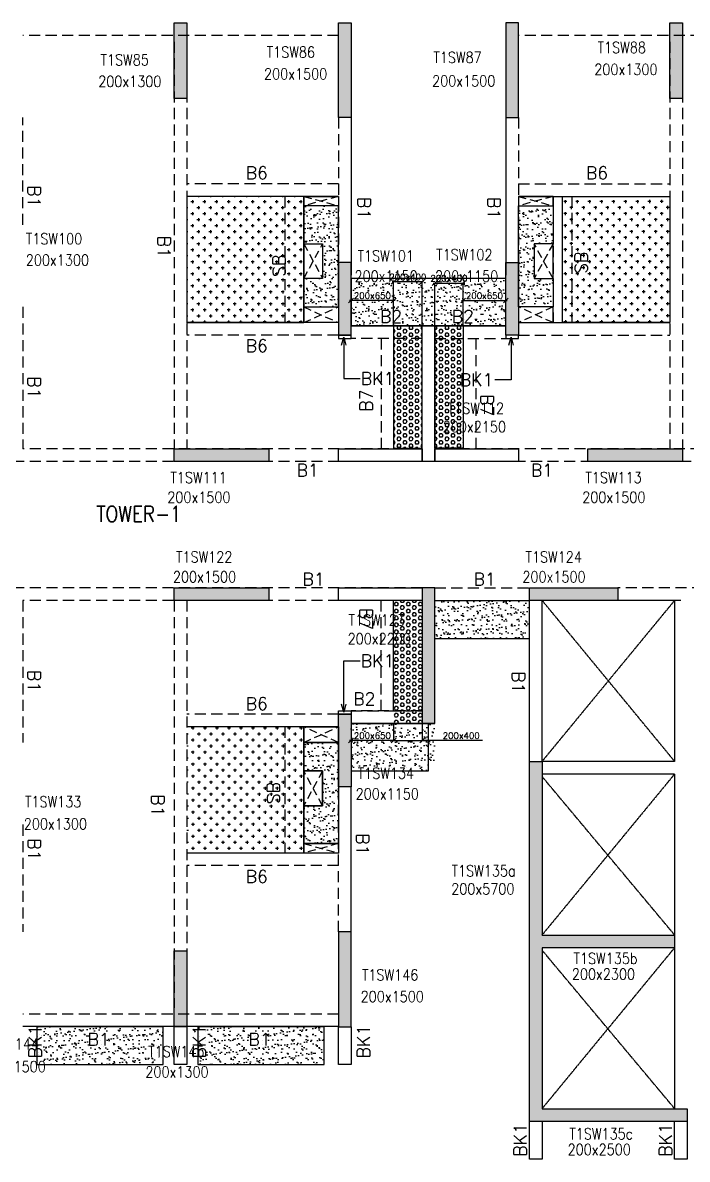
# Model space of a CAD drawing. Header units: millimetres. Extents: x 1078357 to 2594950, y -5122486 to -4636555.
# Drawn here: x 1987301 to 1997826, y -4671204 to -4653204 of the extents above; entities that cross this region are included whole.
import ezdxf

# ---------------------------------------------------------------- set-up
doc = ezdxf.new("R2010")
doc.units = ezdxf.units.MM
doc.header["$PDMODE"] = 35
for name, pattern in [('CONTINOUS', [0]), ('HIDDEN', [0.375, 0.25, -0.125]), ('New Retail block$0$CONTINOUS', [0])]:
    doc.linetypes.add(name, pattern=pattern)
doc.layers.get('0').update_dxf_attribs({"lineweight": 0})
doc.layers.get('Defpoints').update_dxf_attribs({"lineweight": 0})
for name, color, linetype, lineweight in [('A-_ANOTDIMA_D-', 6, 'Continuous', 13), ('COL. NO.', 30, 'Continuous', 25), ('COL. SIZE', 7, 'Continuous', 25), ('DIM', 9, 'Continuous', 25), ('HATCH', 8, 'Continuous', 30)]:
    doc.layers.add(name, color=color, linetype=linetype, lineweight=lineweight)
for name, color, linetype in [('B-200x325', 201, 'HIDDEN'), ('B-200x400', 44, 'HIDDEN'), ('DROP SLAB', 8, 'Continuous'), ('NON STR. RCC WALL', 6, 'Continuous'), ('S-BEAM', 3, 'HIDDEN'), ('S-BEAM NO.', 6, 'Continuous'), ('S-COLUMN', 1, 'Continuous'), ('S-CUTOUT', 8, 'HIDDEN'), ('S-SLAB-PROJECTION', 54, 'New Retail block$0$CONTINOUS'), ('SLAB FOLD', 8, 'Continuous'), ('TEXT', 7, 'Continuous')]:
    doc.layers.add(name, color=color, linetype=linetype)
doc.styles.add('Roman', font='romans')
doc.styles.add('ROMANS', font='romans.shx', dxfattribs={"width": 0.85})
doc.dimstyles.new('HARESH', dxfattribs={"dimtxt": 150, "dimasz": 75, "dimexe": 0, "dimexo": 0, "dimgap": 25, "dimtad": 1, "dimdec": 0, "dimdsep": 46, "dimtxsty": 'Roman', "dimblk": 'OBLIQUE', "dimcen": 225, "dimdle": 25, "dimclrd": 2, "dimclre": 2, "dimclrt": 7, "dimadec": 8, "dimazin": 1, "dimtfac": 1, "dimtdec": 0, "dimtmove": 0, "dimatfit": 0, "dimfxl": 1, "dimlwd": -1, "dimlwe": -1, "dimarcsym": 0})
pattern_1 = [(180.03079016, (-1335090.53, 9384502.61), (-95.1987999, -95.3011726), [47.625, -142.875]), (270.03079016, (-1335114.35, 9384526.41), (95.3011726, -95.1987999), [47.625, -142.875])]
pattern_2 = [(180, (1932026.365, -4471198.795), (-7e-15, -54.992613), [31.75, -63.5]), (300, (1932026.365, -4471198.795), (47.625, 27.496307), [31.75, -63.5]), (240, (1931994.615, -4471198.795), (47.625, -27.496307), [31.75, -63.5])]

# ---------------------------------------------------------------- blocks, each defined once
blk = doc.blocks.new('_Oblique')
at = {"color": 0, "linetype": 'ByBlock', "lineweight": -2}
blk.add_line((-0.5, -0.5), (0.5, 0.5), dxfattribs=at)
blk = doc.blocks.new('*D1365')
at = {"layer": 'Defpoints', "color": 0, "ltscale": 700, "transparency": 16777216}
for p in [(1993176, -4664304, 0), (1993626, -4664304, 0), (1993626, -4664570)]:
    blk.add_point(p, dxfattribs=at)
at = {"layer": 'DIM', "color": 2, "ltscale": 700, "transparency": 16777216}
for p, q in [((1993176, -4664304), (1993176, -4664570)), ((1993626, -4664304), (1993626, -4664570)), ((1993176, -4664570), (1993101, -4664570)), ((1993176, -4664570), (1993626, -4664570)), ((1993176, -4664570), (1993626, -4664570)), ((1993626, -4664570), (1993701, -4664570)), ((1994583, -4664570), (1993626, -4664570))]:
    blk.add_line(p, q, dxfattribs=at)
at = {"layer": 'DIM', "color": 2, "ltscale": 700, "transparency": 16777216, "xscale": 75, "yscale": 75, "zscale": 75}
blk.add_blockref('_Oblique', (1993176, -4664570), dxfattribs=at)
at = {"layer": 'DIM', "color": 2, "ltscale": 700, "transparency": 16777216, "xscale": 75, "yscale": 75, "zscale": 75, "rotation": 180}
blk.add_blockref('_Oblique', (1993626, -4664570), dxfattribs=at)
at = {"layer": 'DIM', "color": 7, "ltscale": 700, "transparency": 16777216, "insert": (1994246, -4664495), "char_height": 150, "attachment_point": 5, "style": 'Roman'}
blk.add_mtext('{\\H0.666667x;200x400}', dxfattribs=at)
blk = doc.blocks.new('*D1366')
at = {"layer": 'Defpoints', "color": 0, "ltscale": 700, "transparency": 16777216}
for p in [(1992501, -4664304, 0), (1993176, -4664304), (1992501, -4664570)]:
    blk.add_point(p, dxfattribs=at)
at = {"layer": 'DIM', "color": 2, "ltscale": 700, "transparency": 16777216}
for p, q in [((1992501, -4664304), (1992501, -4664570)), ((1993176, -4664304), (1993176, -4664570)), ((1993201, -4664570), (1992476, -4664570))]:
    blk.add_line(p, q, dxfattribs=at)
at = {"layer": 'DIM', "color": 2, "ltscale": 700, "transparency": 16777216, "xscale": 75, "yscale": 75, "zscale": 75, "rotation": 180}
blk.add_blockref('_Oblique', (1992501, -4664570), dxfattribs=at)
at = {"layer": 'DIM', "color": 2, "ltscale": 700, "transparency": 16777216, "xscale": 75, "yscale": 75, "zscale": 75}
blk.add_blockref('_Oblique', (1993176, -4664570), dxfattribs=at)
at = {"layer": 'DIM', "color": 7, "ltscale": 700, "transparency": 16777216, "insert": (1992839, -4664495), "char_height": 150, "attachment_point": 5, "style": 'Roman'}
blk.add_mtext('{\\H0.666667x;200x650}', dxfattribs=at)
blk = doc.blocks.new('*D1375')
at = {"layer": 'Defpoints', "color": 0, "ltscale": 700, "transparency": 16777216}
for p in [(1993176, -4657308), (1993176, -4658003, 0), (1993626, -4658003, 0)]:
    blk.add_point(p, dxfattribs=at)
at = {"layer": 'DIM', "color": 2, "ltscale": 700, "transparency": 16777216}
for p, q in [((1993651, -4657308), (1993151, -4657308)), ((1993176, -4658003), (1993176, -4657308)), ((1993626, -4658003), (1993626, -4657308))]:
    blk.add_line(p, q, dxfattribs=at)
at = {"layer": 'DIM', "color": 2, "ltscale": 700, "transparency": 16777216, "xscale": 75, "yscale": 75, "zscale": 75, "rotation": 180}
blk.add_blockref('_Oblique', (1993176, -4657308), dxfattribs=at)
at = {"layer": 'DIM', "color": 2, "ltscale": 700, "transparency": 16777216, "xscale": 75, "yscale": 75, "zscale": 75}
blk.add_blockref('_Oblique', (1993626, -4657308), dxfattribs=at)
at = {"layer": 'DIM', "color": 7, "ltscale": 700, "transparency": 16777216, "insert": (1993401, -4657233), "char_height": 150, "attachment_point": 5, "style": 'Roman'}
blk.add_mtext('{\\H0.666667x;200x400}', dxfattribs=at)
blk = doc.blocks.new('*D1376')
at = {"layer": 'Defpoints', "color": 0, "ltscale": 700, "transparency": 16777216}
for p in [(1992501, -4657601), (1992501, -4658003, 0), (1993176, -4658003, 0)]:
    blk.add_point(p, dxfattribs=at)
at = {"layer": 'DIM', "color": 2, "ltscale": 700, "transparency": 16777216}
for p, q in [((1993201, -4657601), (1992476, -4657601)), ((1992501, -4658003), (1992501, -4657601)), ((1993176, -4658003), (1993176, -4657601))]:
    blk.add_line(p, q, dxfattribs=at)
at = {"layer": 'DIM', "color": 2, "ltscale": 700, "transparency": 16777216, "xscale": 75, "yscale": 75, "zscale": 75, "rotation": 180}
blk.add_blockref('_Oblique', (1992501, -4657601), dxfattribs=at)
at = {"layer": 'DIM', "color": 2, "ltscale": 700, "transparency": 16777216, "xscale": 75, "yscale": 75, "zscale": 75}
blk.add_blockref('_Oblique', (1993176, -4657601), dxfattribs=at)
at = {"layer": 'DIM', "color": 7, "ltscale": 700, "transparency": 16777216, "insert": (1992839, -4657526), "char_height": 150, "attachment_point": 5, "style": 'Roman'}
blk.add_mtext('{\\H0.666667x;200x650}', dxfattribs=at)
blk = doc.blocks.new('*D1377')
at = {"layer": 'Defpoints', "color": 0, "ltscale": 700, "transparency": 16777216}
for p in [(1994276, -4657327), (1993826, -4658003, 0), (1994276, -4658003, 0)]:
    blk.add_point(p, dxfattribs=at)
at = {"layer": 'DIM', "color": 2, "ltscale": 700, "transparency": 16777216}
for p, q in [((1993801, -4657327), (1994301, -4657327)), ((1993826, -4658003), (1993826, -4657327)), ((1994276, -4658003), (1994276, -4657327))]:
    blk.add_line(p, q, dxfattribs=at)
at = {"layer": 'DIM', "color": 2, "ltscale": 700, "transparency": 16777216, "xscale": 75, "yscale": 75, "zscale": 75, "rotation": 180}
blk.add_blockref('_Oblique', (1993826, -4657327), dxfattribs=at)
at = {"layer": 'DIM', "color": 2, "ltscale": 700, "transparency": 16777216, "xscale": 75, "yscale": 75, "zscale": 75}
blk.add_blockref('_Oblique', (1994276, -4657327), dxfattribs=at)
at = {"layer": 'DIM', "color": 7, "ltscale": 700, "transparency": 16777216, "insert": (1994051, -4657252), "char_height": 150, "attachment_point": 5, "style": 'Roman'}
blk.add_mtext('{\\H0.666667x;200x400}', dxfattribs=at)
blk = doc.blocks.new('*D1378')
at = {"layer": 'Defpoints', "color": 0, "ltscale": 700, "transparency": 16777216}
for p in [(1994951, -4657603), (1994276, -4658003, 0), (1994951, -4658003, 0)]:
    blk.add_point(p, dxfattribs=at)
at = {"layer": 'DIM', "color": 2, "ltscale": 700, "transparency": 16777216}
for p, q in [((1994251, -4657603), (1994976, -4657603)), ((1994276, -4658003), (1994276, -4657603)), ((1994951, -4658003), (1994951, -4657603))]:
    blk.add_line(p, q, dxfattribs=at)
at = {"layer": 'DIM', "color": 2, "ltscale": 700, "transparency": 16777216, "xscale": 75, "yscale": 75, "zscale": 75, "rotation": 180}
blk.add_blockref('_Oblique', (1994276, -4657603), dxfattribs=at)
at = {"layer": 'DIM', "color": 2, "ltscale": 700, "transparency": 16777216, "xscale": 75, "yscale": 75, "zscale": 75}
blk.add_blockref('_Oblique', (1994951, -4657603), dxfattribs=at)
at = {"layer": 'DIM', "color": 7, "ltscale": 700, "transparency": 16777216, "insert": (1994614, -4657528), "char_height": 150, "attachment_point": 5, "style": 'Roman'}
blk.add_mtext('{\\H0.666667x;200x650}', dxfattribs=at)
blk = doc.blocks.new('G$CD63B60BD')
at = {"layer": 'COL. NO.', "linetype": 'Continuous', "style": 'ROMANS', "width": 0.85}
for s, p in [('T1SW86', (61839, 15347, -320)), ('T1SW88', (67080, 15420, -320)), ('T1SW85', (59208, 15224, -320)), ('T1SW87', (64479, 15264, -320)), ('T1SW100', (58025, 12391, -320)), ('T1SW101', (63279, 12120, -320)), ('T1SW102', (64523, 12138, -320)), ('T1SW112', (64706, 9707, -320)), ('T1SW111', (60314, 8609, -320)), ('T1SW113', (66886, 8609, -320)), ('T1SW122', (60403, 7351, -320)), ('T1SW124', (65938, 7351, -320)), ('T1SW123', (63135, 6352, -320)), ('T1SW134', (63281, 3927, -320)), ('T1SW133', (58011, 3475, -320)), ('T1SW135a', (64768, 2381, -641)), ('T1SW135b', (66699, 993, -320)), ('T1SW146', (63348, 733, -320)), ('T1SW144', (57341, -360, -320)), ('T1SW145', (59962, -482, -320)), ('T1SW135c', (66632, -1785, -320))]:
    blk.add_text(s, height=175, dxfattribs=at).set_placement(p)
at = {"layer": 'COL. SIZE', "linetype": 'Continuous', "style": 'ROMANS', "width": 0.85}
for s, p in [('200x1500', (61797, 15001, -320)), ('200x1300', (67028, 15074, -320)), ('200x1300', (59171, 14883, -320)), ('200x1500', (64459, 14890, -320)), ('200x1300', (58024, 12054, -320)), ('200x1150', (63230, 11799, -320)), ('200x1150', (64505, 11799, -320)), ('200x2150', (64628, 9413, -320)), ('200x1500', (60265, 8296, -320)), ('200x1500', (66837, 8296, -320)), ('200x1500', (60354, 7037, -320)), ('200x1500', (65889, 7037, -320)), ('200x2200', (63121, 6056, -320)), ('200x1150', (63248, 3599, -320)), ('200x1300', (57992, 3123, -320)), ('200x5700', (64762, 2093, -641)), ('200x2300', (66672, 745, -320)), ('200x1500', (63327, 388, -320)), ('200x1500', (57340, -720, -320)), ('200x1300', (59918, -804, -320)), ('200x2500', (66605, -2033, -320))]:
    blk.add_text(s, height=175, dxfattribs=at).set_placement(p)

msp = doc.modelspace()

# ---------------------------------------------------------------- hatches: boundary and pattern name
at = {"layer": 'DROP SLAB'}
h = msp.add_hatch(dxfattribs=at)
h.set_pattern_fill('CROSS', color=8, scale=15, angle=0.03079)
h.set_pattern_definition(pattern_1)
h.paths.add_polyline_path([(1991750.9, -4655954), (1989901.2, -4655954.2), (1989901.2, -4657954.1), (1991750.9, -4657953.9)])
h = msp.add_hatch(dxfattribs=at)
h.set_pattern_fill('CROSS', color=8, scale=15, angle=179.96921)
h.set_pattern_definition(pattern_1)
h.paths.add_polyline_path([(1995851.2, -4655954.1), (1997551.2, -4655954.1), (1997551.2, -4657953.9), (1995851.2, -4657953.9)])
h = msp.add_hatch(dxfattribs=at)
h.set_pattern_fill('CROSS', color=8, scale=15, angle=0.03079)
h.set_pattern_definition([(180.03079016, (-3529539.96, 18752540.985), (-95.19879988, -95.3011726), [47.625, -142.875]), (270.03079016, (-3529563.78, 18752564.78), (95.3011726, -95.19879988), [47.625, -142.875])])
h.paths.add_polyline_path([(1991751.6, -4664353.9), (1989901.2, -4664353.8), (1989901.2, -4666353.6), (1991751.6, -4666353.7)])
at = {"layer": 'HATCH'}
h = msp.add_hatch(dxfattribs=at)
h.set_pattern_fill('AR-SAND', color=8, scale=3, angle=0.02985)
h.set_pattern_definition([(37.47015413, (-3039732.39, 18702404.82), (-4.72361136, 146.8264517), [0, -115.824, 0, -129.54, 0, -123.825]), (7.4701541, (-3039732.4, 18702404.82), (134.9689868, 214.9772528), [0, -62.484, 0, -104.394, 0, -40.005]), (327.4701541, (-3039826.12, 18702404.87), (237.2979035, 0.3075449), [0, -38.1, 0, -137.16, 0, -179.07]), (317.4701541, (-3039826.12, 18702404.87), (229.1017424, 66.759465), [0, -19.05, 0, -89.916, 0, -102.87])])
h.paths.add_polyline_path([(1992300.6, -4656103.8), (1991750.6, -4656103.8), (1991750.6, -4656703.8), (1992050.6, -4656703.8), (1992050.6, -4657253.8), (1991750.6, -4657253.7), (1991750.6, -4657703.8), (1992300.6, -4657703.8)])
h = msp.add_hatch(dxfattribs=at)
h.set_pattern_fill('AR-SAND', color=8, scale=3, angle=179.97015)
h.set_pattern_definition([(37.47015413, (-3039731.62, 18702404.75), (-4.72361136, 146.8264517), [0, -115.824, 0, -129.54, 0, -123.825]), (7.4701541, (-3039731.62, 18702404.75), (134.9689868, 214.9772528), [0, -62.484, 0, -104.394, 0, -40.005]), (327.4701541, (-3039825.35, 18702404.8), (237.2979035, 0.3075449), [0, -38.1, 0, -137.16, 0, -179.07]), (317.4701541, (-3039825.35, 18702404.8), (229.1017424, 66.759465), [0, -19.05, 0, -89.916, 0, -102.87])])
h.paths.add_polyline_path([(1995151.3, -4656103.9), (1995701.3, -4656103.9), (1995701.3, -4656703.9), (1995401.4, -4656703.9), (1995401.4, -4657253.9), (1995701.3, -4657253.8), (1995701.3, -4657703.9), (1995151.4, -4657703.9)])
h = msp.add_hatch(dxfattribs=at)
h.set_pattern_fill('AR-SAND', color=8, scale=3, angle=179.97015)
h.set_pattern_definition([(37.4701541, (-2055406.74, 14018385.65), (-4.72361136, 146.8264517), [0, -115.824, 0, -129.54, 0, -123.825]), (7.4701541, (-2055406.74, 14018385.65), (134.9689868, 214.9772528), [0, -62.484, 0, -104.394, 0, -40.005]), (327.4701541, (-2055500.47, 14018385.7), (237.2979035, 0.3075449), [0, -38.1, 0, -137.16, 0, -179.07]), (317.4701541, (-2055500.47, 14018385.7), (229.1017424, 66.759465), [0, -19.05, 0, -89.916, 0, -102.87])])
h.paths.add_polyline_path([(1994951.5, -4657253.8), (1992501.5, -4657253.8), (1992501.5, -4658003.8), (1994951.5, -4658003.8)])
h = msp.add_hatch(dxfattribs=at)
h.set_pattern_fill('AR-SAND', color=8, scale=3, angle=179.97015)
h.set_pattern_definition([(37.4701541, (-2055406.83, 14018385.65), (-4.72361136, 146.8264517), [0, -115.824, 0, -129.54, 0, -123.825]), (7.4701541, (-2055406.83, 14018385.65), (134.9689868, 214.9772528), [0, -62.484, 0, -104.394, 0, -40.005]), (327.4701541, (-2055500.55, 14018385.7), (237.2979035, 0.3075449), [0, -38.1, 0, -137.16, 0, -179.07]), (317.4701541, (-2055500.55, 14018385.7), (229.1017424, 66.759465), [0, -19.05, 0, -89.916, 0, -102.87])])
h.paths.add_polyline_path([(1994951.4, -4657403.8), (1992501.4, -4657403.8), (1992501.4, -4658003.8), (1994951.4, -4658003.8)])
at = {"layer": 'HATCH', "ltscale": 1000}
h = msp.add_hatch(dxfattribs=at)
h.set_pattern_fill('HEX', color=8, scale=10, angle=180)
h.set_pattern_definition(pattern_2)
h.paths.add_polyline_path([(1993626.4, -4659943.2), (1993176.4, -4659943.2), (1993176.4, -4658003.8), (1993626.4, -4658003.8)])
h = msp.add_hatch(dxfattribs=at)
h.set_pattern_fill('HEX', color=8, scale=10, angle=180)
h.set_pattern_definition(pattern_2)
h.paths.add_polyline_path([(1993826.7, -4659943.2), (1994276.7, -4659943.2), (1994276.7, -4658003.8), (1993826.7, -4658003.8)])
h = msp.add_hatch(dxfattribs=at)
h.set_pattern_fill('HEX', color=8, scale=10, angle=180)
h.set_pattern_definition([(180, (834801.65, 212820.39), (-7e-15, -54.99261315), [31.75, -63.5]), (300, (834801.65, 212820.39), (47.625, 27.4963066), [31.75, -63.5]), (240, (834769.9, 212820.39), (47.625, -27.4963066), [31.75, -63.5])])
h.paths.add_polyline_path([(1993626.4, -4664303.8), (1993176.4, -4664303.8), (1993176.4, -4662353.9), (1993626.4, -4662353.9)])
at = {"layer": 'HATCH'}
h = msp.add_hatch(dxfattribs=at)
h.set_pattern_fill('AR-SAND', color=8, scale=3, angle=179.97015)
h.set_pattern_definition([(37.4701541, (-2048356.82, 14020335.54), (-4.72361136, 146.8264517), [0, -115.824, 0, -129.54, 0, -123.825]), (7.4701541, (-2048356.82, 14020335.54), (134.9689868, 214.9772528), [0, -62.484, 0, -104.394, 0, -40.005]), (327.4701541, (-2048450.55, 14020335.59), (237.2979035, 0.3075449), [0, -38.1, 0, -137.16, 0, -179.07]), (317.4701541, (-2048450.55, 14020335.59), (229.1017424, 66.759465), [0, -19.05, 0, -89.916, 0, -102.87])])
h.paths.add_polyline_path([(1995326.4, -4662353.7), (1993826.4, -4662353.7), (1993826.4, -4662953.9), (1995326.4, -4662953.9)])
h = msp.add_hatch(dxfattribs=at)
h.set_pattern_fill('AR-SAND', color=8, scale=3, angle=179.97015)
h.set_pattern_definition([(37.4701541, (-2060706.83, 14018385.62), (-4.72361136, 146.8264517), [0, -115.824, 0, -129.54, 0, -123.825]), (7.4701541, (-2060706.83, 14018385.62), (134.9689868, 214.9772528), [0, -62.484, 0, -104.394, 0, -40.005]), (327.4701541, (-2060800.56, 14018385.67), (237.2979035, 0.3075449), [0, -38.1, 0, -137.16, 0, -179.07]), (317.4701541, (-2060800.56, 14018385.67), (229.1017424, 66.759465), [0, -19.05, 0, -89.916, 0, -102.87])])
h.paths.add_polyline_path([(1993826.4, -4664303.8), (1992501.4, -4664303.8), (1992501.4, -4664903.8), (1993826.4, -4664903.8)])
h = msp.add_hatch(dxfattribs=at)
h.set_pattern_fill('AR-SAND', color=8, scale=3, angle=179.97015)
h.set_pattern_definition([(37.4701541, (-2060706.74, 14018385.62), (-4.72361136, 146.8264517), [0, -115.824, 0, -129.54, 0, -123.825]), (7.4701541, (-2060706.74, 14018385.62), (134.9689868, 214.9772528), [0, -62.484, 0, -104.394, 0, -40.005]), (327.4701541, (-2060800.47, 14018385.67), (237.2979035, 0.3075449), [0, -38.1, 0, -137.16, 0, -179.07]), (317.4701541, (-2060800.47, 14018385.67), (229.1017424, 66.759465), [0, -19.05, 0, -89.916, 0, -102.87])])
h.paths.add_polyline_path([(1993726.2, -4664303.8), (1992501.5, -4664303.8), (1992501.5, -4665053.8), (1993726.2, -4665053.8)])
h = msp.add_hatch(dxfattribs=at)
h.set_pattern_fill('AR-SAND', color=8, scale=3, angle=359.97015)
h.set_pattern_definition([(37.47015413, (-3030081.6, 18702404.77), (-4.72361136, 146.8264517), [0, -115.824, 0, -129.54, 0, -123.825]), (7.4701541, (-3030081.6, 18702404.77), (134.9689868, 214.9772528), [0, -62.484, 0, -104.394, 0, -40.005]), (327.4701541, (-3030175.33, 18702404.82), (237.2979035, 0.3075449), [0, -38.1, 0, -137.16, 0, -179.07]), (317.4701541, (-3030175.33, 18702404.82), (229.1017424, 66.759465), [0, -19.05, 0, -89.916, 0, -102.87])])
h.paths.add_polyline_path([(1992301.6, -4666203.8), (1991751.6, -4666203.8), (1991751.6, -4665603.8), (1992051.5, -4665603.8), (1992051.5, -4665053.8), (1991751.6, -4665053.9), (1991751.6, -4664603.8), (1992301.5, -4664603.8)])
h = msp.add_hatch(dxfattribs=at)
h.set_pattern_fill('AR-SAND', color=8, scale=3, angle=179.97015)
h.set_pattern_definition([(37.47015413, (-3143556.55, 18702404.81), (-4.72361136, 146.8264517), [0, -115.824, 0, -129.54, 0, -123.825]), (7.4701541, (-3143556.55, 18702404.8), (134.9689868, 214.9772528), [0, -62.484, 0, -104.394, 0, -40.005]), (327.4701541, (-3143650.27, 18702404.86), (237.2979035, 0.3075449), [0, -38.1, 0, -137.16, 0, -179.07]), (317.4701541, (-3143650.27, 18702404.86), (229.1017424, 66.759465), [0, -19.05, 0, -89.916, 0, -102.87])])
h.paths.add_polyline_path([(1989526.4, -4669103.8), (1987526.4, -4669103.8), (1987526.4, -4669703.8), (1989526.4, -4669703.8)])
h = msp.add_hatch(dxfattribs=at)
h.set_pattern_fill('AR-SAND', color=8, scale=3, angle=179.97015)
h.set_pattern_definition([(37.47015413, (-3146106.55, 18702404.81), (-4.72361136, 146.8264517), [0, -115.824, 0, -129.54, 0, -123.825]), (7.4701541, (-3146106.55, 18702404.8), (134.9689868, 214.9772528), [0, -62.484, 0, -104.394, 0, -40.005]), (327.4701541, (-3146200.27, 18702404.86), (237.2979035, 0.3075449), [0, -38.1, 0, -137.16, 0, -179.07]), (317.4701541, (-3146200.27, 18702404.86), (229.1017424, 66.759465), [0, -19.05, 0, -89.916, 0, -102.87])])
h.paths.add_polyline_path([(1992076.4, -4669103.8), (1990076.4, -4669103.8), (1990076.4, -4669703.8), (1992076.4, -4669703.8)])
at = {"layer": 'S-COLUMN', "lineweight": 25}
h = msp.add_hatch(color=1, dxfattribs=at)
h.dxf.hatch_style = 1
h.paths.add_polyline_path([(1989701.2, -4654403.9), (1989901.2, -4654403.9), (1989901.2, -4653203.9), (1989701.2, -4653203.9)])
at = {"layer": 'S-COLUMN', "lineweight": 25, "extrusion": (-1.00316e-06, 2.11765e-11, 1)}
h = msp.add_hatch(color=1, dxfattribs=at)
h.dxf.hatch_style = 1
h.paths.add_polyline_path([(1992301.2, -4653203.9), (1992501.2, -4653203.9), (1992501.2, -4654703.8), (1992301.2, -4654703.8)])
at = {"layer": 'S-COLUMN', "lineweight": 25, "extrusion": (1.00316e-06, 1.91639e-11, 1)}
h = msp.add_hatch(color=1, dxfattribs=at)
h.dxf.hatch_style = 1
h.paths.add_polyline_path([(1995151.2, -4653203.9), (1994951.2, -4653203.9), (1994951.2, -4654703.8), (1995151.2, -4654703.8)])
at = {"layer": 'S-COLUMN', "lineweight": 25}
h = msp.add_hatch(color=1, dxfattribs=at)
h.dxf.hatch_style = 1
h.paths.add_polyline_path([(1997551.2, -4654403.9), (1997751.2, -4654403.9), (1997751.2, -4653203.9), (1997551.2, -4653203.9)])
at = {"layer": 'S-COLUMN', "lineweight": 25, "extrusion": (-1.00316e-06, 2.11765e-11, 1)}
h = msp.add_hatch(color=1, dxfattribs=at)
h.dxf.hatch_style = 1
h.paths.add_polyline_path([(1992301.2, -4658153.9), (1992501.2, -4658153.9), (1992501.2, -4657003.8), (1992301.2, -4657003.8)])
at = {"layer": 'S-COLUMN', "lineweight": 25, "extrusion": (1.00316e-06, 1.91639e-11, 1)}
h = msp.add_hatch(color=1, dxfattribs=at)
h.dxf.hatch_style = 1
h.paths.add_polyline_path([(1995151.2, -4658153.9), (1994951.2, -4658153.9), (1994951.2, -4657003.8), (1995151.2, -4657003.8)])
at = {"layer": 'S-COLUMN', "lineweight": 25}
h = msp.add_hatch(color=1, dxfattribs=at)
h.dxf.hatch_style = 1
h.paths.add_polyline_path([(1989701.2, -4659953.8), (1991201.2, -4659953.8), (1991201.2, -4660153.8), (1989701.2, -4660153.8)])
h = msp.add_hatch(color=1, dxfattribs=at)
h.dxf.hatch_style = 1
h.paths.add_polyline_path([(1996251.2, -4659953.8), (1997751.2, -4659953.8), (1997751.2, -4660153.8), (1996251.2, -4660153.8)])
h = msp.add_hatch(color=1, dxfattribs=at)
h.dxf.hatch_style = 1
h.paths.add_polyline_path([(1989701.2, -4662153.8), (1991201.2, -4662153.8), (1991201.2, -4662353.8), (1989701.2, -4662353.8)])
h = msp.add_hatch(color=1, dxfattribs=at)
h.dxf.hatch_style = 1
h.paths.add_polyline_path([(1993626.2, -4664303.9), (1993826.2, -4664303.9), (1993826.2, -4662153.9), (1993626.2, -4662153.9)])
h = msp.add_hatch(color=1, dxfattribs=at)
h.dxf.hatch_style = 1
h.paths.add_polyline_path([(1996726.2, -4662153.9), (1996726.2, -4662353.9), (1995326.2, -4662353.9), (1995326.2, -4662153.9)])
at = {"layer": 'S-COLUMN', "lineweight": 25, "extrusion": (-1.00316e-06, -1.91639e-11, 1)}
h = msp.add_hatch(color=1, dxfattribs=at)
h.dxf.hatch_style = 1
h.paths.add_polyline_path([(1992301.2, -4664153.9), (1992501.2, -4664153.9), (1992501.2, -4665303.9), (1992301.2, -4665303.9)])
at = {"layer": 'S-COLUMN', "lineweight": 25}
h = msp.add_hatch(color=1, dxfattribs=at)
h.dxf.hatch_style = 1
h.paths.add_polyline_path([(1997626.2, -4667653.9), (1997626.2, -4667853.9), (1995526.2, -4667853.9), (1995526.2, -4670403.9), (1997826.2, -4670403.9), (1997826.2, -4670603.9), (1995326.2, -4670603.9), (1995326.2, -4664903.9), (1995526.2, -4664903.9), (1995526.2, -4667653.9)])
at = {"layer": 'S-COLUMN', "lineweight": 25, "extrusion": (-1.00316e-06, -1.91639e-11, 1)}
h = msp.add_hatch(color=1, dxfattribs=at)
h.dxf.hatch_style = 1
h.paths.add_polyline_path([(1992301.2, -4669103.9), (1992501.2, -4669103.9), (1992501.2, -4667603.8), (1992301.2, -4667603.8)])
at = {"layer": 'S-COLUMN', "lineweight": 25}
h = msp.add_hatch(color=1, dxfattribs=at)
h.dxf.hatch_style = 1
h.paths.add_polyline_path([(1989901.2, -4667903.8), (1989901.2, -4669103.9), (1989701.2, -4669103.9), (1989701.2, -4667903.8)])

# ---------------------------------------------------------------- linework, layer by layer
at = {"layer": 'B-200x400', "linetype": 'HIDDEN', "ltscale": 500}
msp.add_line((1993176.4, -4664103.8, 0), (1993626.4, -4664103.8, 0), dxfattribs=at)
at = {"layer": 'B-200x400', "linetype": 'ByBlock', "ltscale": 500}
msp.add_line((1993176.4, -4664303.8, 0), (1993626.4, -4664303.8, 0), dxfattribs=at)
at = {"layer": 'DROP SLAB', "color": 3, "linetype": 'CONTINOUS', "ltscale": 500, "elevation": 0}
for points in [[(1991750.9, -4655954), (1989901.2, -4655954.2), (1989901.2, -4657954.1), (1991750.9, -4657953.9)], [(1991750.9, -4655954.1), (1992300.9, -4655954.1), (1992300.9, -4656103.9), (1991750.9, -4656103.9)], [(1995701.4, -4655954.1), (1995151.4, -4655954.1), (1995151.4, -4656103.9), (1995701.4, -4656103.9)], [(1995851.2, -4655954.1), (1997551.2, -4655954.1), (1997551.2, -4657953.9), (1995851.2, -4657953.9)], [(1991751.3, -4656703.8), (1992051.3, -4656703.8), (1992051.3, -4657253.8), (1991751.3, -4657253.8)], [(1995701.4, -4656703.9), (1995401.4, -4656703.9), (1995401.4, -4657253.9), (1995701.4, -4657253.9)], [(1991751.4, -4657703.9), (1992301.2, -4657703.9), (1992301.2, -4657953.9), (1991751.4, -4657953.9)], [(1995701.4, -4657703.9), (1995151.5, -4657703.9), (1995151.5, -4657953.9), (1995701.4, -4657953.9)], [(1992301.4, -4664603.8), (1991751.6, -4664603.8), (1991751.6, -4664353.9), (1992301.4, -4664353.9)], [(1992051.5, -4665603.8), (1991751.6, -4665603.8), (1991751.6, -4665053.9), (1992051.5, -4665053.9)], [(1992301.6, -4666353.6), (1991751.5, -4666353.6), (1991751.5, -4666203.8), (1992301.6, -4666203.8)]]:
    msp.add_lwpolyline(points, close=True, dxfattribs=at)
at = {"layer": 'NON STR. RCC WALL', "elevation": 0}
for points in [[(1993826.2, -4660153.9), (1993626.2, -4660153.9), (1993626.2, -4658003.9), (1993826.2, -4658003.9)], [(1993626.2, -4659953.9), (1993626.2, -4660153.9), (1992301.2, -4660153.9), (1992301.2, -4659953.9)], [(1995151.2, -4659953.9), (1995151.2, -4660153.9), (1993826.2, -4660153.9), (1993826.2, -4659953.9)], [(1993626.2, -4662153.9), (1993626.2, -4662353.9), (1992301.2, -4662353.9), (1992301.2, -4662153.9)]]:
    msp.add_lwpolyline(points, close=True, dxfattribs=at)
at = {"layer": 'S-BEAM', "linetype": 'HIDDEN', "ltscale": 700}
for p, q in [((1992301.4, -4653403.8, 0), (1987301.4, -4653403.8, 0)), ((1989701.4, -4653503.9, 0), (1989701.4, -4659953.7, 0)), ((1989901.4, -4653503.8, 0), (1989901.4, -4659953.7, 0)), ((2000151.4, -4653403.8, 0), (1995151.4, -4653403.8, 0)), ((1997551.4, -4653503.8, 0), (1997551.4, -4659953.7, 0)), ((1997751.4, -4653503.9, 0), (1997751.4, -4659953.7, 0)), ((1987301.4, -4656403.8, 0), (1987301.4, -4654703.8, 0)), ((1992301.4, -4654703.8, 0), (1992301.4, -4657203.8, 0)), ((1995151.4, -4654703.8, 0), (1995151.4, -4657203.8, 0)), ((1991450.9, -4655954.2, 0), (1991450.9, -4657954, 0)), ((1995699.9, -4655954.3, 0), (1995699.9, -4657954.1, 0)), ((1995999.9, -4655954.3, 0), (1995999.9, -4657954.1, 0)), ((1987301.4, -4657703.9, 0), (1987301.4, -4659953.8, 0)), ((1993626.4, -4658203.8, 0), (1992501.4, -4658203.8, 0)), ((1993826.4, -4658203.8, 0), (1994951.4, -4658203.8, 0)), ((1993626.2, -4659953.7, 0), (1987301.4, -4659953.7, 0)), ((2000151.4, -4659953.7, 0), (1993826.2, -4659953.7, 0)), ((1993626.2, -4660153.7, 0), (1981426.2, -4660153.7, 0)), ((2006026.2, -4660153.7, 0), (1993826.2, -4660153.7, 0)), ((1993626.2, -4662153.8, 0), (1981426.2, -4662153.8, 0)), ((1993826.4, -4662153.8, 0), (1995326.4, -4662153.8, 0)), ((2001226.4, -4662153.8, 0), (1996726.4, -4662153.8, 0)), ((1993626.2, -4662353.8, 0), (1987301.4, -4662353.8, 0)), ((1987301.4, -4662353.8, 0), (1987301.4, -4664603.8, 0)), ((1989701.4, -4662353.8, 0), (1989701.4, -4668803.7, 0)), ((1989901.4, -4662353.8, 0), (1989901.4, -4668803.7, 0)), ((1993626.4, -4664103.8, 0), (1992501.4, -4664103.8, 0)), ((1992501.6, -4664103.8, 0), (1993176.4, -4664103.8, 0)), ((1991451.6, -4664353.9, 0), (1991451.6, -4666353.7, 0)), ((1992301.4, -4667603.8, 0), (1992301.4, -4665303.7, 0)), ((1987301.4, -4665903.8, 0), (1987301.4, -4667603.8, 0)), ((1992301.4, -4668903.7, 0), (1987301.4, -4668903.7, 0))]:
    msp.add_line(p, q, dxfattribs=at)
at = {"layer": 'S-BEAM', "linetype": 'CONTINOUS', "ltscale": 700}
for p, q in [((1992501.4, -4654703.8, 0), (1992501.4, -4657203.8, 0)), ((1994951.4, -4654703.8, 0), (1994951.4, -4657203.8, 0)), ((1994951.4, -4658003.8, 0), (1992501.4, -4658003.8, 0)), ((1993826.4, -4662353.8, 0), (1995326.4, -4662353.8, 0)), ((1995326.4, -4664903.8, 0), (1995326.4, -4662353.8, 0)), ((1995526.4, -4664903.8, 0), (1995526.4, -4662353.8, 0)), ((1997626.4, -4662353.8, 0), (1996726.4, -4662353.8, 0)), ((1997726.4, -4662353.8, 0), (1996926.4, -4662353.8, 0)), ((1997626.4, -4662353.8, 0), (1997626.4, -4664903.8, 0)), ((1992501.6, -4664303.8, 0), (1993176.4, -4664303.8, 0)), ((1997626.4, -4664903.8, 0), (1995526.4, -4664903.8, 0)), ((1997626.4, -4665103.8, 0), (1995526.4, -4665103.8, 0)), ((1997626.4, -4665103.8, 0), (1997626.4, -4667653.8, 0)), ((1992501.4, -4667603.8, 0), (1992501.4, -4665303.7, 0)), ((1997626.4, -4667853.8, 0), (1997626.4, -4670403.8, 0)), ((1992301.4, -4669103.7, 0), (1987301.4, -4669103.7, 0)), ((1989701.3, -4669703.9, 0), (1989701.3, -4669103.9, 0)), ((1989901.3, -4669103.9, 0), (1989901.3, -4669703.9, 0)), ((1992301.3, -4669703.9, 0), (1992301.3, -4669103.9, 0)), ((1992501.3, -4669103.9, 0), (1992501.3, -4669703.9, 0)), ((1989901.3, -4669703.9, 0), (1989701.3, -4669703.9, 0)), ((1992501.3, -4669703.9, 0), (1992301.3, -4669703.9, 0)), ((1995326.2, -4671203.8, 0), (1995326.2, -4670603.8, 0)), ((1995526.2, -4670603.8, 0), (1995526.2, -4671203.8, 0)), ((1997626.2, -4671203.8, 0), (1997626.2, -4670603.8, 0)), ((1997826.2, -4670603.8, 0), (1997826.2, -4671203.8, 0)), ((1995526.2, -4671203.8, 0), (1995326.2, -4671203.8, 0)), ((1997826.2, -4671203.8, 0), (1997626.2, -4671203.8, 0))]:
    msp.add_line(p, q, dxfattribs=at)
at = {"layer": 'S-BEAM', "ltscale": 700}
for p, q in [((1992301.2, -4655754.2, 0), (1989901.2, -4655754.2, 0)), ((1995151.2, -4655754.1, 0), (1997551.1, -4655754.1, 0)), ((1992301, -4658154, 0), (1989901.2, -4658154, 0)), ((1992976.1, -4658203.9, 0), (1992976.1, -4659953.9, 0)), ((1994476.3, -4658203.9, 0), (1994476.3, -4659953.9, 0)), ((1995151.3, -4658153.9, 0), (1997551.1, -4658153.9, 0)), ((1992975.7, -4664103.8, 0), (1992975.7, -4662353.8, 0)), ((1992300.7, -4664153.8, 0), (1989900.9, -4664153.8, 0)), ((1992300.9, -4666553.6, 0), (1989900.9, -4666553.6, 0))]:
    msp.add_line(p, q, dxfattribs=at)
at = {"layer": 'S-BEAM', "linetype": 'Continuous', "ltscale": 700}
for p, q in [((1992301.2, -4655954.2, 0), (1989901.2, -4655954.2, 0)), ((1995151.2, -4655954.1, 0), (1997551.1, -4655954.1, 0)), ((1992301, -4657954, 0), (1989901.2, -4657954, 0)), ((1995151.3, -4657953.9, 0), (1997551.1, -4657953.9, 0)), ((1993176.1, -4658203.9, 0), (1993176.1, -4659943.2, 0)), ((1994276.3, -4658203.9, 0), (1994276.3, -4659943.2, 0)), ((1993175.7, -4664103.8, 0), (1993175.7, -4662364.4, 0)), ((1993826.4, -4664303.8, 0), (1992501.4, -4664303.8, 0)), ((1992300.7, -4664353.8, 0), (1989900.9, -4664353.8, 0)), ((1992300.9, -4666353.6, 0), (1989900.9, -4666353.6, 0))]:
    msp.add_line(p, q, dxfattribs=at)
at = {"layer": 'S-BEAM', "linetype": 'ByBlock', "ltscale": 700}
for p, q in [((1991750.9, -4655954.2, 0), (1991750.9, -4657954, 0)), ((1991751.6, -4664353.9, 0), (1991751.6, -4666353.7, 0))]:
    msp.add_line(p, q, dxfattribs=at)
at = {"layer": 'S-BEAM', "linetype": 'Continuous', "ltscale": 700, "elevation": 0}
for points in [[(1992501.5, -4658153.9), (1992301.5, -4658153.9), (1992301.5, -4658204.1), (1992501.5, -4658204.1)], [(1995151.5, -4658153.9), (1994951.5, -4658153.9), (1994951.5, -4658204.1), (1995151.5, -4658204.1)], [(1992501.5, -4664153.9), (1992301.5, -4664153.9), (1992301.5, -4664103.7), (1992501.5, -4664103.7)]]:
    msp.add_lwpolyline(points, close=True, dxfattribs=at)
at = {"layer": 'S-COLUMN', "color": 1, "lineweight": 25, "elevation": 0}
for points in [[(1989701.2, -4653203.9), (1989901.2, -4653203.9), (1989901.2, -4654403.9), (1989701.2, -4654403.9)], [(1997551.2, -4653203.9), (1997751.2, -4653203.9), (1997751.2, -4654403.9), (1997551.2, -4654403.9)], [(1989701.2, -4659953.8), (1991201.2, -4659953.8), (1991201.2, -4660153.8), (1989701.2, -4660153.8)], [(1996251.2, -4659953.8), (1997751.2, -4659953.8), (1997751.2, -4660153.8), (1996251.2, -4660153.8)], [(1989701.2, -4662153.8), (1991201.2, -4662153.8), (1991201.2, -4662353.8), (1989701.2, -4662353.8)], [(1993626.2, -4664303.9), (1993826.2, -4664303.9), (1993826.2, -4662153.9), (1993626.2, -4662153.9)], [(1996726.2, -4662153.9), (1996726.2, -4662353.9), (1995326.2, -4662353.9), (1995326.2, -4662153.9)], [(1997626.2, -4667653.9), (1997626.2, -4667853.9), (1995526.2, -4667853.9), (1995526.2, -4670403.9), (1997826.2, -4670403.9), (1997826.2, -4670603.9), (1995326.2, -4670603.9), (1995326.2, -4664903.9), (1995526.2, -4664903.9), (1995526.2, -4667653.9)], [(1989701.2, -4667904), (1989901.2, -4667904), (1989901.2, -4669103.9), (1989701.2, -4669103.9)]]:
    msp.add_lwpolyline(points, close=True, dxfattribs=at)
at = {"layer": 'S-COLUMN', "color": 1, "lineweight": 25, "extrusion": (-1.00316e-06, 2.11765e-11, 1), "elevation": -2}
for points in [[(1992301.2, -4653203.9), (1992501.2, -4653203.9), (1992501.2, -4654703.8), (1992301.2, -4654703.8)], [(1992301.2, -4658153.9), (1992501.2, -4658153.9), (1992501.2, -4657003.8), (1992301.2, -4657003.8)]]:
    msp.add_lwpolyline(points, close=True, dxfattribs=at)
at = {"layer": 'S-COLUMN', "color": 1, "lineweight": 25, "extrusion": (1.00316e-06, 1.91639e-11, 1), "elevation": 2}
for points in [[(1995151.2, -4653203.9), (1994951.2, -4653203.9), (1994951.2, -4654703.8), (1995151.2, -4654703.8)], [(1995151.2, -4658153.9), (1994951.2, -4658153.9), (1994951.2, -4657003.8), (1995151.2, -4657003.8)]]:
    msp.add_lwpolyline(points, close=True, dxfattribs=at)
at = {"layer": 'S-COLUMN', "color": 1, "lineweight": 25, "extrusion": (-1.00316e-06, -1.91639e-11, 1), "elevation": -2}
for points in [[(1992301.2, -4664153.9), (1992501.2, -4664153.9), (1992501.2, -4665303.9), (1992301.2, -4665303.9)], [(1992301.2, -4669103.9), (1992501.2, -4669103.9), (1992501.2, -4667603.8), (1992301.2, -4667603.8)]]:
    msp.add_lwpolyline(points, close=True, dxfattribs=at)
at = {"layer": 'S-CUTOUT', "ltscale": 500}
for p, q in [((1992300.9, -4655953.9, 0), (1991750.9, -4656103.9, 0)), ((1991751.7, -4655954.1, 0), (1992300.9, -4656103.9, 0)), ((1995151.4, -4655953.9, 0), (1995701.4, -4656103.9, 0)), ((1995700.5, -4655954.1, 0), (1995151.4, -4656103.9, 0)), ((1991751.2, -4656703.8, 0), (1992051.3, -4657253.8, 0)), ((1991751.2, -4657253.8, 0), (1992051.3, -4656703.8, 0)), ((1995701.4, -4656703.9, 0), (1995401.4, -4657253.9, 0)), ((1995701.4, -4657253.9, 0), (1995401.4, -4656703.9, 0)), ((1991751.4, -4657703.9, 0), (1992301.2, -4657953.9, 0)), ((1991751.4, -4657953.9, 0), (1992301.4, -4657703.9, 0)), ((1995701.4, -4657953.9, 0), (1995151.4, -4657703.9, 0)), ((1995701.4, -4657703.9, 0), (1995151.5, -4657953.9, 0)), ((1992301.5, -4664603.8, 0), (1991751.5, -4664353.8, 0)), ((1991751.6, -4664603.8, 0), (1992301.4, -4664353.8, 0)), ((1992051.5, -4665603.8, 0), (1991751.5, -4665053.8, 0)), ((1992051.5, -4665053.8, 0), (1991751.6, -4665603.8, 0)), ((1992301.6, -4666203.8, 0), (1991751.5, -4666353.6, 0)), ((1991751.6, -4666203.9, 0), (1992300.7, -4666353.6, 0))]:
    msp.add_line(p, q, dxfattribs=at)
at = {"layer": 'S-CUTOUT', "elevation": 0}
for points in [[(1995526.4, -4664903.8), (1997626.4, -4662353.8)], [(1995526.4, -4662353.8), (1997626.4, -4664903.8)], [(1995526.4, -4667653.8), (1997626.4, -4665103.8)], [(1995526.4, -4665143.8), (1997626.4, -4667653.8)], [(1995526.4, -4670403.8), (1997626.4, -4667853.8)], [(1995526.4, -4667893.8), (1997626.4, -4670403.8)]]:
    msp.add_lwpolyline(points, dxfattribs=at)
at = {"layer": 'S-SLAB-PROJECTION'}
msp.add_line((1993826.4, -4662953.8, 0), (1995326.4, -4662953.8, 0), dxfattribs=at)
msp.add_line((1993826.4, -4662953.8, 0), (1995326.4, -4662953.8, 0), dxfattribs=at)
at = {"layer": 'S-SLAB-PROJECTION', "elevation": 0}
for points in [[(1994951.5, -4657253.8), (1992501.5, -4657253.8), (1992501.5, -4658003.8), (1994951.5, -4658003.8)], [(1993726.2, -4664303.8), (1992501.5, -4664303.8), (1992501.5, -4665053.8), (1993726.2, -4665053.8)], [(1989526.4, -4669103.8), (1987526.4, -4669103.8), (1987526.4, -4669703.8), (1989526.4, -4669703.8)], [(1992076.4, -4669103.8), (1990076.4, -4669103.8), (1990076.4, -4669703.8), (1992076.4, -4669703.8)]]:
    msp.add_lwpolyline(points, close=True, dxfattribs=at)
at = {"layer": 'SLAB FOLD', "color": 8, "ltscale": 1000, "elevation": 0}
for points in [[(1992300.6, -4656103.8), (1991750.6, -4656103.8), (1991750.6, -4656703.8), (1992050.6, -4656703.8), (1992050.6, -4657253.8), (1991750.6, -4657253.7), (1991750.6, -4657703.8), (1992300.6, -4657703.8), (1992300.6, -4656103.8)], [(1995151.3, -4656103.9), (1995701.3, -4656103.9), (1995701.3, -4656703.9), (1995401.4, -4656703.9), (1995401.4, -4657253.9), (1995701.3, -4657253.8), (1995701.3, -4657703.9), (1995151.4, -4657703.9), (1995151.3, -4656103.9)], [(1992301.6, -4666203.8), (1991751.6, -4666203.8), (1991751.6, -4665603.8), (1992051.5, -4665603.8), (1992051.5, -4665053.8), (1991751.6, -4665053.9), (1991751.6, -4664603.8), (1992301.5, -4664603.8), (1992301.6, -4666203.8)]]:
    msp.add_lwpolyline(points, dxfattribs=at)
for points in [[(1993176.2, -4659943.2), (1993626.2, -4659943.2), (1993626.2, -4658003.9), (1993176.2, -4658003.9)], [(1994276.5, -4659943.2), (1993826.4, -4659943.2), (1993826.4, -4658003.9), (1994276.5, -4658003.9)]]:
    msp.add_lwpolyline(points, close=True, dxfattribs=at)

# ---------------------------------------------------------------- block references
at = {"layer": 'A-_ANOTDIMA_D-', "color": 2, "ltscale": 700}
msp.add_blockref('G$CD63B60BD', (1929326.2, -4669103.8, 0), dxfattribs=at)

# ---------------------------------------------------------------- texts
at = {"layer": 'B-200x325', "linetype": 'Continuous', "ltscale": 700, "style": 'ROMANS'}
for rotation, p in [(0.00055, (1990831.7, -4655682, -2.7)), (359.99866, (1996220.7, -4655682, -2.7)), (0.00055, (1990831.7, -4658419.2, -2.7)), (359.99866, (1990831.4, -4664088.5, -2.7)), (359.99866, (1990831.4, -4666825.7, -2.7))]:
    msp.add_text('B6', height=200, rotation=rotation, dxfattribs=at).set_placement(p)
at = {"layer": 'S-BEAM NO.', "linetype": 'HIDDEN', "ltscale": 500, "style": 'ROMANS'}
for rotation, p in [(269.99906, (1987384.6, -4655778.8, -2.7)), (269.99906, (1992607.9, -4655966, -2.7)), (269.99906, (1994665.4, -4655966, -2.7)), (269.99906, (1989439.4, -4656578.8, -2.7)), (269.99906, (1987384.6, -4658805.7, -2.7)), (359.99906, (1991638.4, -4660391, -2.7)), (359.99906, (1995349.7, -4660391, -2.7)), (0.00094, (1991731.8, -4662116.6, -2.7)), (0.00094, (1994440.8, -4662116.6, -2.7)), (269.99906, (1987384.6, -4663455.7, -2.7)), (269.99906, (1995052, -4663475, -2.7)), (269.99906, (1989342.8, -4665425.1, -2.7)), (269.99906, (1992585.3, -4666040.6, -2.7)), (269.99906, (1987385.3, -4666121.8, -2.7)), (0.00094, (1988326.8, -4669404.1, -2.7)), (0.00094, (1990875.5, -4669404.1, -2.7))]:
    msp.add_text('B1', height=200, rotation=rotation, dxfattribs=at).set_placement(p)
at = {"layer": 'S-BEAM NO.', "linetype": 'Continuous', "ltscale": 700, "style": 'ROMANS'}
for s, rotation, p in [('SB', 90.00094, (1991460, -4657228.2, -2.7)), ('SB', 90.00094, (1996244.6, -4657178.4, -2.7)), ('BK1', 359.99906, (1992654.6, -4658940.4, -2.7)), ('BK1', 0.00094, (1994222.6, -4658960.1, -2.7)), ('B7', 90.00094, (1992841.2, -4659363.3, -2.7)), ('B7', 269.99866, (1994555.1, -4659087.5, -2.7)), ('B7', 269.99866, (1992640.9, -4662473.9, -2.7)), ('BK1', 0.00094, (1992654.6, -4663409.9, -2.7)), ('SB', 90.00094, (1991370.4, -4665578.1, -2.7))]:
    msp.add_text(s, height=200, rotation=rotation, dxfattribs=at).set_placement(p)
at = {"layer": 'S-BEAM NO.', "linetype": 'Continuous', "ltscale": 500, "style": 'ROMANS'}
for p in [(1992959.3, -4657956.7, -2.7), (1994096, -4657956.7, -2.7), (1992535.3, -4664013.3, -2.7)]:
    msp.add_text('B2', height=200, dxfattribs=at).set_placement(p)
at = {"layer": 'S-BEAM NO.', "linetype": 'CONTINOUS', "ltscale": 700, "style": 'ROMANS'}
for p in [(1987597, -4669603.5, 50), (1990197, -4669603.5, 50), (1992797, -4669603.5, 50), (1995281.6, -4671161.1, 50), (1997581.6, -4671161.1, 50)]:
    msp.add_text('BK1', height=200, rotation=90, dxfattribs=at).set_placement(p)
at = {"layer": 'TEXT', "color": 6, "insert": (1989816, -4660858.6, 0.1), "char_height": 250, "width": 162, "attachment_point": 3, "rotation": 0.00094, "style": 'ROMANS'}
msp.add_mtext('TOWER-1', dxfattribs=at)

# ---------------------------------------------------------------- dimensions: what is measured, and where the dimension line sits
at = {"layer": 'DIM', "ltscale": 700}
for base, p1, p2, picture, middle in [((1993175.9, -4657308.2, 0), (1993626, -4658003.3, 0), (1993175.9, -4658003.3, 0), '*D1375', (1993400.9, -4657308.2, 0)), ((1994276.2, -4657326.5, 0), (1993826, -4658003.3, 0), (1994276.2, -4658003.3, 0), '*D1377', (1994051.1, -4657326.5, 0))]:
    dim = msp.add_linear_dim(base=base, p1=p1, p2=p2, text='{\\H0.666667x;200x400}', dimstyle='HARESH', override={"dimtxsty": 'Roman'}, dxfattribs=at)
    dim.commit()
    dim.dimension.update_dxf_attribs({"geometry": picture, "text_midpoint": middle, "dimtype": 160})
for base, p1, p2, picture, middle in [((1992501.2, -4657601.2, 0), (1993175.9, -4658003.3, 0), (1992501.2, -4658003.3, 0), '*D1376', (1992838.5, -4657526.2, 0)), ((1994951, -4657603.2, 0), (1994276.2, -4658003.3, 0), (1994951, -4658003.3, 0), '*D1378', (1994613.6, -4657528.2, 0))]:
    dim = msp.add_linear_dim(base=base, p1=p1, p2=p2, text='{\\H0.666667x;200x650}', dimstyle='HARESH', override={"dimtxsty": 'Roman', "dimtmove": 1}, dxfattribs=at)
    dim.commit()
    dim.dimension.update_dxf_attribs({"geometry": picture, "text_midpoint": middle})
dim = msp.add_linear_dim(base=(1992501.4, -4664569.9, 0), p1=(1993176.4, -4664303.8, 0), p2=(1992501.4, -4664303.8, 0), angle=180, text='{\\H0.666667x;200x650}', dimstyle='HARESH', override={"dimtxsty": 'Roman', "dimtmove": 1}, dxfattribs=at)
dim.commit()
dim.dimension.update_dxf_attribs({"geometry": '*D1366', "text_midpoint": (1992838.9, -4664494.9, 0)})
dim = msp.add_linear_dim(base=(1993626.4, -4664569.9, 0), p1=(1993176.4, -4664303.8, 0), p2=(1993626.4, -4664303.8, 0), angle=180, text='{\\H0.666667x;200x400}', dimstyle='HARESH', override={"dimtxsty": 'Roman', "dimtmove": 1}, dxfattribs=at)
dim.commit()
dim.dimension.update_dxf_attribs({"geometry": '*D1365', "text_midpoint": (1994245.7, -4664548.2, 0), "dimtype": 160})

# ---------------------------------------------------------------- leaders
at = {"layer": 'S-BEAM NO.', "linetype": 'Continuous', "ltscale": 700}
for points in [[(1992385, -4658184.2, 0), (1992385, -4658838.1, 0), (1992643.8, -4658838.1, 0)], [(1995035, -4658184.2, 0), (1995035, -4658857.8, 0), (1994776.2, -4658857.8, 0)], [(1992385, -4664123.6, 0), (1992385, -4663312.2, 0), (1992643.8, -4663312.2, 0)]]:
    msp.add_leader(points, dimstyle='HARESH', override={"dimasz": 125, "dimgap": 25, "dimtad": 0, "dimldrblk": 'Open30'}, dxfattribs=at)

doc.saveas('drawing.dxf')
